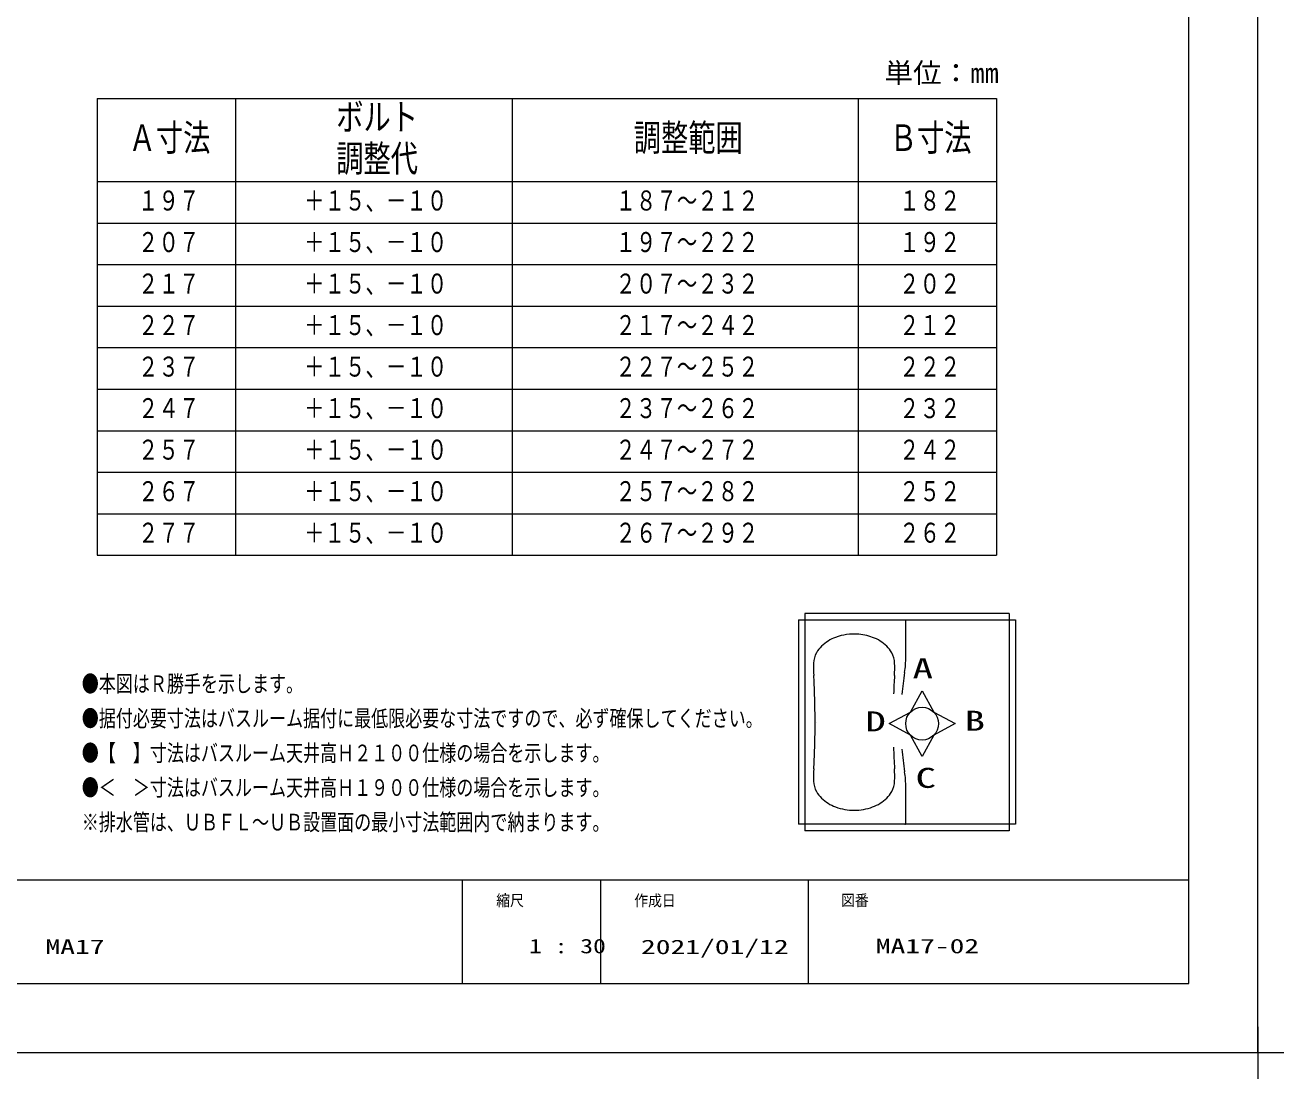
# Model space of a CAD drawing. Units: millimetres on the paper. Extents: x -305 to 305, y -152 to 152.
# Drawn here: x -59.2 to 122.7, y -152.2 to 0 of the extents above; entities that cross this region are included whole.
import ezdxf
from ezdxf.enums import TextEntityAlignment as Align

# ---------------------------------------------------------------- set-up
doc = ezdxf.new("R2010")
doc.units = ezdxf.units.MM
for name, color, linetype, lineweight in [('0-0_0', 7, 'Continuous', 9), ('0-3_1図面枠', 7, 'Continuous', 9), ('0-4_図面枠', 3, 'Continuous', 9), ('0-5_DEFPOINTS', 7, 'Continuous', 9)]:
    doc.layers.add(name, color=color, linetype=linetype, lineweight=lineweight)
doc.styles.add('ＭＳ ゴシック', font='')
doc.styles.get('ＭＳ ゴシック').set_extended_font_data('MS Gothic')

# ---------------------------------------------------------------- blocks, each defined once
blk = doc.blocks.new('グループ-6')
at = {"layer": '0-3_1図面枠'}
for p, q in [((4200, -2895), (4200, -3045)), ((4275, -2970), (4125, -2970))]:
    blk.add_line(p, q, dxfattribs=at)

msp = doc.modelspace()

# ---------------------------------------------------------------- linework, layer by layer
at = {"layer": '0-0_0'}
for p, q in [((-48.789, -10.591), (81.211, -10.591)), ((-48.789, -10.591), (-48.789, -76.591)), ((-28.789, -10.591), (-28.789, -76.591)), ((11.211, -10.591), (11.211, -76.591)), ((61.211, -10.591), (61.211, -76.591)), ((81.211, -10.591), (81.211, -76.591)), ((-48.789, -76.591), (81.211, -76.591)), ((83.051, -85.025), (53.526, -85.025)), ((83.051, -85.025), (83.051, -116.395)), ((52.604, -85.948), (52.604, -115.472)), ((83.973, -85.948), (83.973, -115.472)), ((68.777, -99.246), (70.458, -96.172)), ((70.458, -96.172), (72.139, -99.246)), ((65.703, -100.927), (68.777, -99.246)), ((72.139, -99.246), (75.213, -100.927)), ((68.777, -102.608), (65.703, -100.927)), ((75.213, -100.927), (72.139, -102.608)), ((70.458, -105.682), (68.777, -102.608)), ((72.139, -102.608), (70.458, -105.682)), ((83.051, -116.395), (53.526, -116.395)), ((3.983, -123.498), (3.983, -138.498)), ((23.983, -123.498), (23.983, -138.498)), ((53.983, -123.498), (53.983, -138.498))]:
    msp.add_line(p, q, dxfattribs=at)
at = {"layer": '0-0_0', "color": 4}
for p, q in [((-48.789, -22.591), (81.211, -22.591)), ((-48.789, -28.591), (81.211, -28.591)), ((-48.789, -34.591), (81.211, -34.591)), ((-48.789, -40.591), (81.211, -40.591)), ((-48.789, -46.591), (81.211, -46.591)), ((-48.789, -52.591), (81.211, -52.591)), ((-48.789, -58.591), (81.211, -58.591)), ((-48.789, -64.591), (81.211, -64.591)), ((-48.789, -70.591), (81.211, -70.591))]:
    msp.add_line(p, q, dxfattribs=at)
at = {"layer": '0-0_0', "color": 134}
for p, q in [((53.526, -85.025), (53.526, -116.395)), ((52.604, -85.948), (83.973, -85.948)), ((68.104, -91.258), (68.104, -86.04)), ((68.104, -115.38), (68.104, -110.163))]:
    msp.add_line(p, q, dxfattribs=at)
at = {"layer": '0-0_0', "color": 2}
msp.add_line((83.973, -115.472), (52.604, -115.472), dxfattribs=at)
at = {"layer": '0-0_0'}
msp.add_circle((70.458, -100.927), 2.377, dxfattribs=at)
at = {"layer": '0-0_0', "color": 134}
for centre, radius, start, end in [((67.975, -86.077), 0.129, 360, 90.00001), ((59.929, -93.823), 5.72, 110.20954, 134.4118), ((60.631, -95.728), 7.75, 85.85161, 110.20955), ((60.631, -95.728), 7.75, 69.79045, 87.14699), ((61.332, -93.823), 5.72, 45.5882, 69.79046), ((58.093, -92.314), 3.321, 150.75647, 178.00116), ((58.896, -92.769), 4.244, 134.4118, 150.4939), ((62.365, -92.769), 4.244, 29.5061, 45.58821), ((63.168, -92.314), 3.321, 1.99883, 29.24353), ((73.216, -92.842), 18.453, 178.00116, 183.49228), ((48.046, -92.842), 18.453, 356.50772, 1.99883), ((53.342, -91.258), 14.762, 351.07002, 360), ((-55.714, -100.71), 110.717, 2.8772, 3.49229), ((176.976, -100.71), 110.717, 176.50772, 177.87908), ((113.498, -100.71), 46.132, 171.07002, 175.00202), ((-83.41, -100.71), 138.396, 359.86632, 2.28709), ((-83.41, -100.71), 138.396, 357.72156, 359.86632), ((-83.188, -100.71), 138.396, 359.99687, 360), ((176.976, -100.71), 110.717, 181.8777, 183.49228), ((113.498, -100.71), 46.132, 184.83625, 188.92998), ((-55.714, -100.71), 110.717, 356.50772, 357.15123), ((73.216, -108.578), 18.453, 176.50772, 181.99883), ((48.046, -108.578), 18.453, 358.00116, 3.49229), ((53.342, -110.163), 14.762, 360, 8.92998), ((58.093, -109.106), 3.321, 181.99884, 209.24353), ((58.896, -108.652), 4.244, 209.5061, 225.5882), ((62.365, -108.652), 4.244, 314.4118, 330.4939), ((63.168, -109.106), 3.321, 330.75647, 358.00117), ((59.929, -107.597), 5.72, 225.5882, 249.79046), ((61.332, -107.597), 5.72, 290.20954, 314.4118), ((60.631, -105.692), 7.75, 249.79046, 270), ((60.631, -105.692), 7.75, 269.99999, 290.20954), ((67.975, -115.343), 0.129, 269.99999, 0)]:
    msp.add_arc(centre, radius, start, end, dxfattribs=at)
at = {"layer": '0-4_図面枠'}
msp.add_line((-291.017, -123.498), (108.983, -123.498), dxfattribs=at)
msp.add_lwpolyline([(-291.017, -138.498), (108.983, -138.498), (108.983, 138.502), (-291.017, 138.502)], close=True, dxfattribs=at)
at = {"layer": '0-5_DEFPOINTS'}
for q in [(118.983, 148.502), (-301.017, -148.498)]:
    msp.add_line((118.983, -148.498), q, dxfattribs=at)

# ---------------------------------------------------------------- block references
at = {"layer": '0-3_1図面枠', "xscale": 0.05, "yscale": 0.05}
msp.add_blockref('グループ-6', (-91.017, 0.002), dxfattribs=at)
msp.add_blockref('グループ-6', (-91.017, 0.002), dxfattribs=at)

# ---------------------------------------------------------------- texts
at = {"layer": '0-0_0', "color": 4, "style": 'ＭＳ ゴシック'}
for s, height, width, p in [('単位：㎜', 2.886, 1.05, (65.011, -9.205)), ('●本図はＲ勝手を示します。', 2.405, 0.75, (-50.996, -97.083)), ('●据付必要寸法はバスルーム据付に最低限必要な寸法ですので、必ず確保してください。', 2.405, 0.75, (-50.996, -102.083)), ('●【\u3000】寸法はバスルーム天井高Ｈ２１００仕様の場合を示します。', 2.405, 0.75, (-50.996, -107.083)), ('●＜\u3000＞寸法はバスルーム天井高Ｈ１９００仕様の場合を示します。', 2.405, 0.75, (-50.996, -112.083)), ('※排水管は、ＵＢＦＬ～ＵＢ設置面の最小寸法範囲内で納まります。', 2.405, 0.75, (-50.996, -117.083))]:
    msp.add_text(s, height=height, dxfattribs=dict(at, width=width)).set_placement(p, align=Align.BOTTOM_LEFT)
at = {"layer": '0-0_0', "style": 'ＭＳ ゴシック'}
for s, height, width, p in [('ボルト', 3.849, 0.75, (-14.218, -16.334)), ('Ａ寸法', 3.849, 0.75, (-44.218, -19.331)), ('調整範囲', 3.849, 0.75, (28.782, -19.331)), ('Ｂ寸法', 3.849, 0.75, (65.782, -19.331)), ('調整代', 3.849, 0.75, (-14.218, -22.329)), ('１９７', 2.889, 0.75, (-42.861, -27.646)), ('＋１５、－１０', 2.889, 0.75, (-18.861, -27.646)), ('１８７～２１２', 2.889, 0.75, (26.139, -27.646)), ('１８２', 2.889, 0.75, (67.139, -27.646)), ('２０７', 2.889, 0.75, (-42.861, -33.646)), ('＋１５、－１０', 2.889, 0.75, (-18.861, -33.646)), ('１９７～２２２', 2.889, 0.75, (26.139, -33.646)), ('１９２', 2.889, 0.75, (67.139, -33.646)), ('２１７', 2.889, 0.75, (-42.861, -39.646)), ('＋１５、－１０', 2.889, 0.75, (-18.861, -39.646)), ('２０７～２３２', 2.889, 0.75, (26.139, -39.646)), ('２０２', 2.889, 0.75, (67.139, -39.646)), ('２２７', 2.889, 0.75, (-42.861, -45.646)), ('２１７～２４２', 2.889, 0.75, (26.139, -45.646)), ('２１２', 2.889, 0.75, (67.139, -45.646)), ('＋１５、－１０', 2.889, 0.75, (-18.861, -45.646)), ('２３７', 2.889, 0.75, (-42.861, -51.646)), ('＋１５、－１０', 2.889, 0.75, (-18.861, -51.646)), ('２２７～２５２', 2.889, 0.75, (26.139, -51.646)), ('２２２', 2.889, 0.75, (67.139, -51.646)), ('２４７', 2.889, 0.75, (-42.861, -57.646)), ('＋１５、－１０', 2.889, 0.75, (-18.861, -57.646)), ('２３７～２６２', 2.889, 0.75, (26.139, -57.646)), ('２３２', 2.889, 0.75, (67.139, -57.646)), ('２５７', 2.889, 0.75, (-42.861, -63.646)), ('＋１５、－１０', 2.889, 0.75, (-18.861, -63.646)), ('２４７～２７２', 2.889, 0.75, (26.139, -63.646)), ('２４２', 2.889, 0.75, (67.139, -63.646)), ('２６７', 2.889, 0.75, (-42.861, -69.646)), ('＋１５、－１０', 2.889, 0.75, (-18.861, -69.646)), ('２５７～２８２', 2.889, 0.75, (26.139, -69.646)), ('２５２', 2.889, 0.75, (67.139, -69.646)), ('２７７', 2.889, 0.75, (-42.861, -75.646)), ('＋１５、－１０', 2.889, 0.75, (-18.861, -75.646)), ('２６７～２９２', 2.889, 0.75, (26.139, -75.646)), ('２６２', 2.889, 0.75, (67.139, -75.646)), ('A', 2.889, 1.5, (69.08, -95.238)), ('D', 2.889, 1.5, (62.257, -102.911)), ('B', 2.889, 1.5, (76.598, -102.815)), ('C', 2.889, 1.5, (69.512, -111.073))]:
    msp.add_text(s, height=height, dxfattribs=dict(at, width=width)).set_placement(p, align=Align.BOTTOM_LEFT)
at = {"layer": '0-3_1図面枠', "style": 'ＭＳ ゴシック'}
for s, height, width, p in [('縮尺', 1.628, 0.9, (8.896, -127.769)), ('作成日', 1.628, 0.9, (28.857, -127.788)), ('図番', 1.628, 0.9, (58.732, -127.759)), ('MA17', 2.092, 1.5, (-56.239, -134.835)), ('1 : 30', 2.092, 1.3, (13.65, -134.737)), ('2021/01/12', 2.092, 1.5, (29.822, -134.861)), ('MA17-02', 2.092, 1.5, (63.761, -134.737))]:
    msp.add_text(s, height=height, dxfattribs=dict(at, width=width)).set_placement(p, align=Align.BOTTOM_LEFT)

doc.saveas('drawing.dxf')
